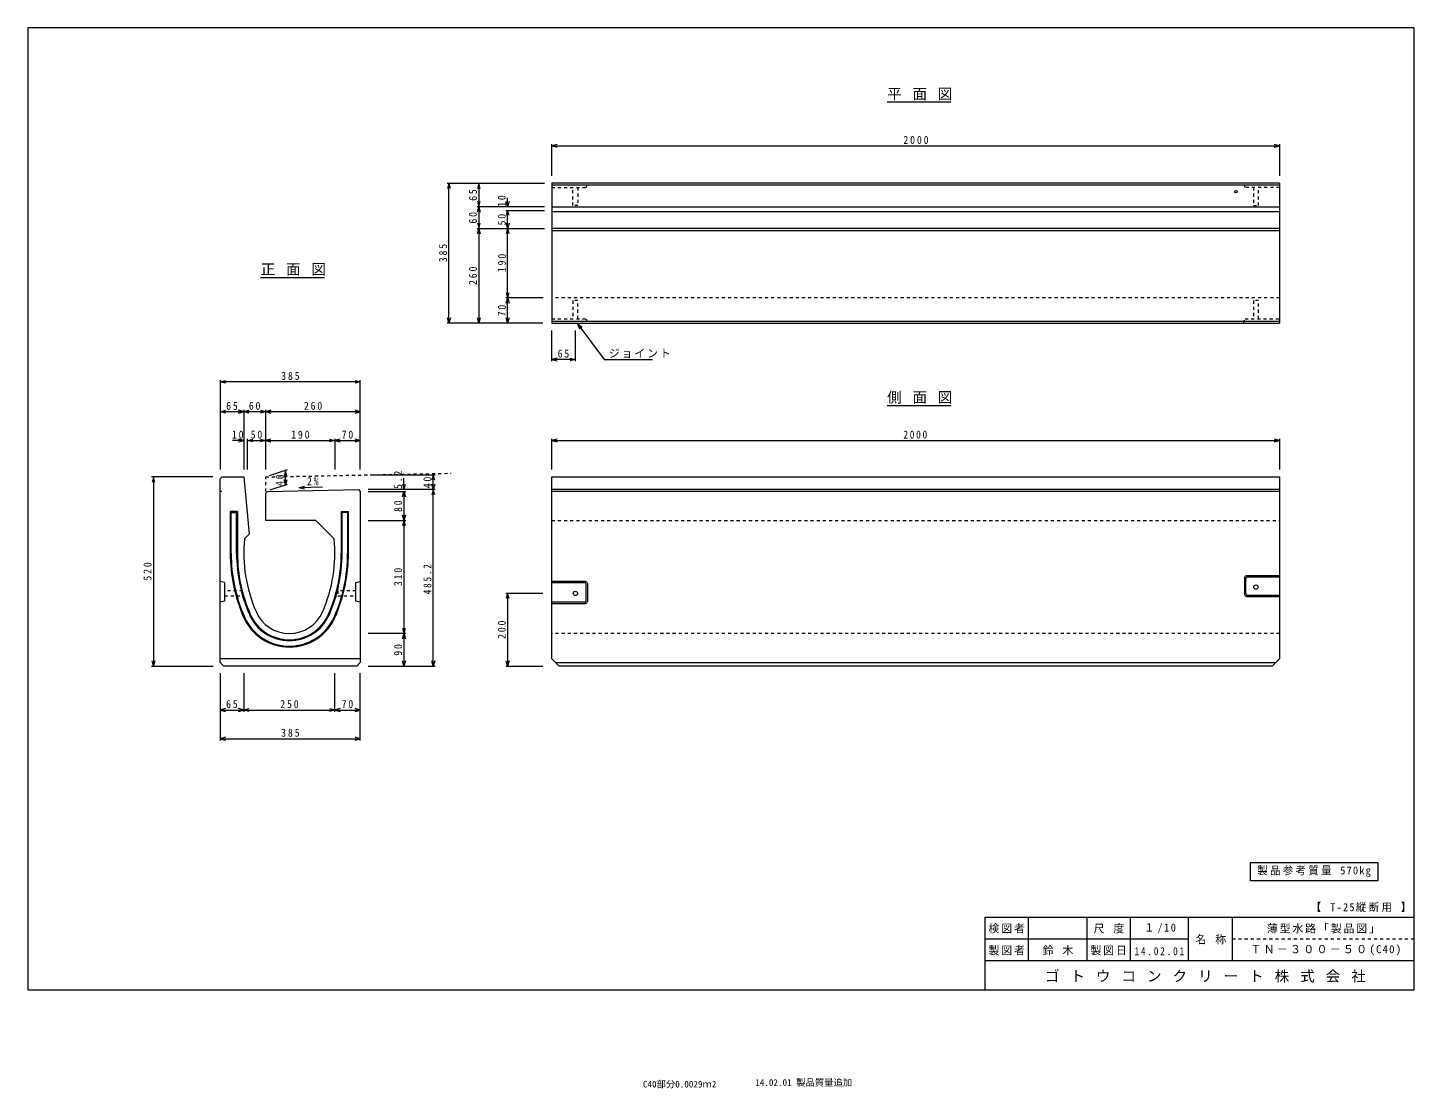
# Model space of a CAD drawing. Units: millimetres, scale not verified. Extents: x 250 to 4060, y -130 to 2784.
import ezdxf
from ezdxf.enums import TextEntityAlignment as Align

# ---------------------------------------------------------------- set-up
doc = ezdxf.new("R2010")
doc.units = ezdxf.units.MM
doc.header["$LTSCALE"] = 10
doc.linetypes.add('USER1', pattern=[1.693334, 0.846667, -0.846667])
for name, color, linetype, lineweight in [('0-0', 132, 'Continuous', 9), ('0-F', 132, 'Continuous', 9), ('0_2', 132, 'Continuous', 9)]:
    doc.layers.add(name, color=color, linetype=linetype, lineweight=lineweight)
doc.styles.add('ＭＳ ゴシック', font='')
doc.styles.get('ＭＳ ゴシック').set_extended_font_data('MS Gothic')

msp = doc.modelspace()

# ---------------------------------------------------------------- linework, layer by layer
at = {"layer": '0-0'}
for p, q in [((962.77, 1568.83), (913.55, 1552.69)), ((958.52, 1567.44), (954.63, 1552.95)), ((958.52, 1527.45), (958.52, 1567.44)), ((962.4, 1552.95), (958.52, 1567.44)), ((962.77, 1528.84), (915.47, 1513.33)), ((958.52, 1527.45), (954.63, 1541.94)), ((962.4, 1541.94), (958.52, 1527.45)), ((1369.42, 1554.72), (1191.22, 1554.72)), ((1364.42, 1554.72), (1360.53, 1540.23)), ((1364.42, 1514.72), (1360.53, 1529.21)), ((1364.42, 1514.72), (1364.42, 1554.72)), ((1368.3, 1540.23), (1364.42, 1554.72)), ((1368.3, 1529.21), (1364.42, 1514.72))]:
    msp.add_line(p, q, dxfattribs=at)
at = {"layer": '0-0', "linetype": 'USER1'}
for p, q in [((903.88, 1549.52), (1413.22, 1559.7)), ((903.88, 1509.52), (903.88, 1549.52))]:
    msp.add_line(p, q, dxfattribs=at)
at = {"layer": '0-F', "color": 7, "lineweight": 13}
for p, q in [((4060, 2783.78), (250, 2783.78)), ((250, 2783.78), (250, 140)), ((4060, 140), (4060, 2783.78)), ((2880, 340), (2880, 140)), ((2880, 340), (4060, 340)), ((250, 140), (4060, 140))]:
    msp.add_line(p, q, dxfattribs=at)
at = {"layer": '0-F'}
for p, q in [((3610, 440), (3610, 490)), ((3610, 490), (3960, 490)), ((3960, 490), (3960, 440)), ((3960, 440), (3610, 440)), ((3000, 220), (3000, 340)), ((3160, 340), (3160, 220)), ((3280, 220), (3280, 340)), ((3440, 220), (3440, 340)), ((3560, 340), (3560, 220)), ((2880, 280), (3440, 280)), ((4060, 220), (2880, 220))]:
    msp.add_line(p, q, dxfattribs=at)
at = {"layer": '0-F', "linetype": 'USER1'}
msp.add_line((3560, 280), (4060, 280), dxfattribs=at)
at = {"layer": '0_2'}
for p, q in [((2786.61, 2579.43), (2611.4, 2579.43)), ((1689.9, 2376.89), (1689.9, 2464.1)), ((1704.39, 2462.98), (1689.9, 2459.1)), ((1689.9, 2459.1), (3689.9, 2459.1)), ((1689.9, 2459.1), (1704.39, 2455.21)), ((3689.9, 2459.1), (3675.41, 2462.98)), ((3675.41, 2455.21), (3689.9, 2459.1)), ((3689.9, 2464.1), (3689.9, 2376.89)), ((1402.42, 2356.89), (1669.81, 2356.89)), ((1407.42, 2356.89), (1403.54, 2342.4)), ((1407.42, 1971.89), (1407.42, 2356.89)), ((1411.3, 2342.4), (1407.42, 2356.89)), ((1489.54, 2356.89), (1485.65, 2342.4)), ((1493.42, 2342.4), (1489.54, 2356.89)), ((1489.54, 2356.89), (1489.54, 1971.89)), ((1689.9, 2351.89), (3689.9, 2351.89)), ((3689.9, 2356.89), (3689.9, 1971.89)), ((1669.81, 2291.89), (1484.54, 2291.89)), ((1485.65, 2306.38), (1493.42, 2277.4)), ((1485.65, 2277.4), (1493.42, 2306.38)), ((1568.73, 2291.89), (1564.84, 2306.38)), ((1568.73, 2291.89), (1568.73, 2316.36)), ((1572.61, 2306.38), (1568.73, 2291.89)), ((1563.73, 2281.89), (1669.81, 2281.89)), ((1568.73, 2281.89), (1564.84, 2267.4)), ((1568.73, 1971.89), (1568.73, 2281.89)), ((1572.61, 2267.4), (1568.73, 2281.89)), ((3689.9, 2278.07), (1689.9, 2278.07)), ((1484.54, 2231.89), (1669.81, 2231.89)), ((1485.65, 2217.4), (1493.42, 2246.38)), ((1485.65, 2246.38), (1493.42, 2217.4)), ((1572.61, 2217.4), (1564.84, 2246.38)), ((1572.61, 2246.38), (1564.84, 2217.4)), ((1689.9, 2226.89), (3689.9, 2226.89)), ((890.03, 2097.62), (1065.24, 2097.62)), ((1666.1, 2041.89), (1563.73, 2041.89)), ((1564.84, 2056.38), (1572.61, 2027.4)), ((1564.84, 2027.4), (1572.61, 2056.38)), ((1407.42, 1971.89), (1403.54, 1986.38)), ((1411.3, 1986.38), (1407.42, 1971.89)), ((1489.54, 1971.89), (1485.65, 1986.38)), ((1493.42, 1986.38), (1489.54, 1971.89)), ((1568.73, 1971.89), (1564.84, 1986.38)), ((1572.61, 1986.38), (1568.73, 1971.89)), ((1665.17, 1971.89), (1402.42, 1971.89)), ((3689.9, 1976.89), (1689.9, 1976.89)), ((1689.9, 1867.14), (1689.9, 1952.09)), ((1754.9, 1867.14), (1754.9, 1952.09)), ((1773.22, 1960.07), (1761.45, 1969.37)), ((1761.45, 1969.37), (1833.93, 1872.14)), ((1767, 1955.43), (1761.45, 1969.37)), ((1704.39, 1876.03), (1689.9, 1872.14)), ((1754.9, 1872.14), (1689.9, 1872.14)), ((1689.9, 1872.14), (1704.39, 1868.26)), ((1740.41, 1876.03), (1754.9, 1872.14)), ((1754.9, 1872.14), (1740.41, 1868.26)), ((1833.93, 1872.14), (1966.58, 1872.14)), ((778.9, 1815.83), (778.9, 1569.52)), ((778.9, 1810.83), (793.39, 1814.71)), ((1163.9, 1810.83), (778.9, 1810.83)), ((793.39, 1806.95), (778.9, 1810.83)), ((1149.41, 1814.71), (1163.9, 1810.83)), ((1163.9, 1810.83), (1149.41, 1806.95)), ((1163.9, 1569.52), (1163.9, 1815.83)), ((778.9, 1728.71), (793.39, 1732.6)), ((1163.9, 1728.71), (778.9, 1728.71)), ((793.39, 1724.83), (778.9, 1728.71)), ((829.41, 1724.83), (858.39, 1732.6)), ((858.39, 1724.83), (829.41, 1732.6)), ((843.9, 1733.71), (843.9, 1569.52)), ((889.41, 1732.6), (918.39, 1724.83)), ((918.39, 1732.6), (889.41, 1724.83)), ((903.9, 1569.52), (903.9, 1733.71)), ((1163.9, 1728.71), (1149.41, 1732.6)), ((1149.41, 1724.83), (1163.9, 1728.71)), ((2611.4, 1745.77), (2786.61, 1745.77)), ((843.9, 1649.52), (812.95, 1649.52)), ((843.9, 1649.52), (829.41, 1653.41)), ((829.41, 1645.64), (843.9, 1649.52)), ((853.9, 1569.52), (853.9, 1654.52)), ((853.9, 1649.52), (868.39, 1653.41)), ((868.39, 1645.64), (853.9, 1649.52)), ((853.9, 1649.52), (1163.9, 1649.52)), ((889.41, 1653.41), (918.39, 1645.64)), ((918.39, 1653.41), (889.41, 1645.64)), ((1108.39, 1653.41), (1079.41, 1645.64)), ((1079.41, 1653.41), (1108.39, 1645.64)), ((1093.9, 1654.52), (1093.9, 1569.52)), ((1163.9, 1649.52), (1149.41, 1653.41)), ((1149.41, 1645.64), (1163.9, 1649.52)), ((1689.9, 1569.52), (1689.9, 1654.52)), ((1704.39, 1653.41), (1689.9, 1649.52)), ((1689.9, 1649.52), (3689.9, 1649.52)), ((1689.9, 1649.52), (1704.39, 1645.64)), ((3689.9, 1649.52), (3675.42, 1653.41)), ((3675.42, 1645.64), (3689.9, 1649.52)), ((3689.9, 1654.52), (3689.9, 1569.52)), ((758.9, 1549.52), (590.38, 1549.52)), ((595.38, 1549.52), (591.5, 1535.04)), ((599.27, 1535.04), (595.38, 1549.52)), ((595.38, 1549.52), (595.38, 1029.52)), ((996.32, 1519.84), (1010.73, 1524.01)), ((1280.05, 1529.21), (1283.93, 1514.72)), ((1283.93, 1514.72), (1283.93, 1546.17)), ((1283.93, 1514.72), (1287.81, 1529.21)), ((1060.32, 1521.12), (996.32, 1519.84)), ((1010.88, 1516.25), (996.32, 1519.84)), ((1369.42, 1514.72), (1185.34, 1514.72)), ((1185.34, 1509.52), (1288.93, 1509.52)), ((1280.05, 1495.04), (1283.93, 1509.52)), ((1283.93, 1509.52), (1283.93, 1029.52)), ((1283.93, 1509.52), (1287.81, 1495.04)), ((1364.42, 1514.72), (1360.53, 1500.24)), ((1364.42, 1029.52), (1364.42, 1514.72)), ((1368.3, 1500.24), (1364.42, 1514.72)), ((3689.9, 1509.72), (1689.9, 1509.72)), ((806.4, 1454.52), (808.9, 1452.02)), ((826.4, 1454.52), (806.4, 1454.52)), ((806.4, 1454.52), (806.4, 1339.42)), ((808.9, 1452.02), (823.9, 1452.02)), ((808.9, 1339.42), (808.9, 1452.02)), ((823.9, 1452.02), (826.4, 1454.52)), ((823.9, 1339.42), (823.9, 1452.02)), ((826.4, 1454.52), (826.4, 1339.42)), ((1113.9, 1452.02), (1111.4, 1454.52)), ((1111.4, 1454.52), (1111.4, 1339.42)), ((1111.4, 1454.52), (1131.4, 1454.52)), ((1128.9, 1452.02), (1113.9, 1452.02)), ((1113.9, 1339.42), (1113.9, 1452.02)), ((1131.4, 1454.52), (1128.9, 1452.02)), ((1128.9, 1452.02), (1128.9, 1339.42)), ((1131.4, 1339.42), (1131.4, 1454.52)), ((1185.34, 1429.52), (1288.93, 1429.52)), ((1287.81, 1444.01), (1280.05, 1415.04)), ((1287.81, 1415.04), (1280.05, 1444.01)), ((790.9, 1259.02), (778.9, 1262.02)), ((790.9, 1259.02), (790.9, 1208.02)), ((1151.9, 1259.02), (1163.9, 1262.02)), ((1151.9, 1208.02), (1151.9, 1259.02)), ((1782.9, 1262.02), (1689.9, 1262.02)), ((1689.9, 1259.02), (1779.9, 1259.02)), ((3593.9, 1273.02), (3593.9, 1226.02)), ((3596.9, 1229.02), (3596.9, 1270.02)), ((3689.9, 1278.02), (3598.9, 1278.02)), ((3601.9, 1275.02), (3689.9, 1275.02)), ((1665.17, 1229.52), (1563.73, 1229.52)), ((1568.73, 1229.52), (1564.84, 1215.04)), ((1568.73, 1229.52), (1568.73, 1029.52)), ((1572.61, 1215.04), (1568.73, 1229.52)), ((1784.9, 1210.02), (1784.9, 1254.02)), ((1787.9, 1257.02), (1787.9, 1207.02)), ((3598.9, 1221.02), (3689.9, 1221.02)), ((3689.9, 1224.02), (3601.9, 1224.02)), ((790.9, 1208.02), (778.9, 1205.02)), ((1163.9, 1205.02), (1151.9, 1208.02)), ((1779.9, 1205.02), (1689.9, 1205.02)), ((1689.9, 1202.02), (1782.9, 1202.02)), ((1288.93, 1119.52), (1185.34, 1119.52)), ((1280.05, 1105.04), (1287.81, 1134.01)), ((1280.05, 1134.01), (1287.81, 1105.04)), ((590.39, 1029.52), (759.95, 1029.52)), ((595.38, 1029.52), (591.5, 1044.01)), ((599.27, 1044.01), (595.38, 1029.52)), ((1163.9, 1049.52), (778.9, 1049.52)), ((1185.34, 1029.52), (1369.42, 1029.52)), ((1283.93, 1029.52), (1280.05, 1044.01)), ((1287.81, 1044.01), (1283.93, 1029.52)), ((1364.42, 1029.52), (1360.53, 1044.01)), ((1368.3, 1044.01), (1364.42, 1029.52)), ((1563.73, 1029.52), (1665.17, 1029.52)), ((1568.73, 1029.52), (1564.84, 1044.01)), ((1572.61, 1044.01), (1568.73, 1029.52)), ((1699.9, 1039.52), (3679.9, 1039.52)), ((778.9, 1010.37), (778.9, 825.28)), ((843.9, 1010.37), (843.9, 904.08)), ((1093.9, 904.08), (1093.9, 1010.37)), ((1163.9, 825.28), (1163.9, 1010.37)), ((793.39, 912.96), (778.9, 909.08)), ((778.9, 909.08), (1163.9, 909.08)), ((778.9, 909.08), (793.39, 905.2)), ((858.39, 905.2), (829.41, 912.96)), ((829.41, 905.2), (858.39, 912.96)), ((1108.39, 912.96), (1079.41, 905.2)), ((1079.41, 912.96), (1108.39, 905.2)), ((1163.9, 909.08), (1149.41, 912.96)), ((1149.41, 905.2), (1163.9, 909.08)), ((793.39, 834.16), (778.9, 830.28)), ((778.9, 830.28), (1163.9, 830.28)), ((778.9, 830.28), (793.39, 826.4)), ((1163.9, 830.28), (1149.41, 834.16)), ((1149.41, 826.4), (1163.9, 830.28))]:
    msp.add_line(p, q, dxfattribs=at)
at = {"layer": '0_2', "color": 7, "lineweight": 13}
for p, q in [((3689.9, 2356.89), (1689.9, 2356.89)), ((1689.9, 2356.89), (1689.9, 1971.89)), ((1689.9, 2291.89), (3689.9, 2291.89)), ((3689.9, 2231.89), (1689.9, 2231.89)), ((1689.9, 1971.89), (3689.9, 1971.89)), ((778.9, 1544.52), (783.9, 1549.52)), ((778.9, 1039.52), (778.9, 1544.52)), ((783.9, 1549.52), (843.9, 1549.52)), ((843.9, 1549.52), (858.57, 1392.18)), ((1689.9, 1049.52), (1689.9, 1549.52)), ((1689.9, 1549.52), (3689.9, 1549.52)), ((3689.9, 1549.52), (3689.9, 1049.52)), ((903.9, 1504.52), (908.9, 1509.62)), ((903.9, 1429.52), (903.9, 1504.52)), ((908.9, 1509.62), (1158.9, 1514.62)), ((1158.9, 1514.62), (1163.9, 1509.72)), ((1163.9, 1509.72), (1163.9, 1039.52)), ((3689.9, 1514.72), (1689.9, 1514.72)), ((1041.88, 1429.52), (903.9, 1429.52)), ((1041.88, 1429.52), (1091.88, 1379.52)), ((858.57, 1392.18), (845.91, 1379.52)), ((788.9, 1029.52), (778.9, 1039.52)), ((1153.9, 1029.52), (788.9, 1029.52)), ((1163.9, 1039.52), (1153.9, 1029.52)), ((1709.9, 1029.52), (1689.9, 1049.52)), ((3669.9, 1029.52), (1709.9, 1029.52)), ((3689.9, 1049.52), (3669.9, 1029.52))]:
    msp.add_line(p, q, dxfattribs=at)
at = {"layer": '0_2', "linetype": 'USER1'}
for p, q in [((1689.9, 2344.89), (1784.9, 2344.89)), ((1747.9, 2294.89), (1747.9, 2344.89)), ((1761.9, 2344.89), (1761.9, 2294.89)), ((1784.9, 2344.89), (1787.9, 2356.89)), ((3594.9, 2344.89), (3591.9, 2356.89)), ((3689.9, 2344.89), (3594.9, 2344.89)), ((3617.9, 2344.89), (3617.9, 2294.89)), ((3631.9, 2294.89), (3631.9, 2344.89)), ((1761.9, 2294.89), (1747.9, 2294.89)), ((3617.9, 2294.89), (3631.9, 2294.89)), ((3689.9, 2041.89), (1689.9, 2041.89)), ((1761.9, 2033.89), (1747.9, 2033.89)), ((1747.9, 2033.89), (1747.9, 1983.89)), ((1761.9, 1983.89), (1761.9, 2033.89)), ((3631.9, 2033.89), (3617.9, 2033.89)), ((3617.9, 2033.89), (3617.9, 1983.89)), ((3631.9, 1983.89), (3631.9, 2033.89)), ((1689.9, 1983.89), (1784.9, 1983.89)), ((1784.9, 1983.89), (1787.9, 1971.89)), ((3591.9, 1971.89), (3594.9, 1983.89)), ((3594.9, 1983.89), (3689.9, 1983.89)), ((783.44, 1509.48), (778.9, 1509.48)), ((1689.9, 1429.52), (3689.9, 1429.52)), ((840.9, 1236.52), (790.9, 1236.52)), ((790.9, 1222.52), (840.9, 1222.52)), ((840.9, 1222.52), (840.9, 1236.52)), ((1151.9, 1236.52), (1101.9, 1236.52)), ((1101.9, 1236.52), (1101.9, 1222.52)), ((1101.9, 1222.52), (1151.9, 1222.52)), ((3689.9, 1119.56), (1689.9, 1119.56))]:
    msp.add_line(p, q, dxfattribs=at)
at = {"layer": '0_2'}
for centre, radius in [((3569.9, 2333.39), 3.5), ((1754.9, 1229.52), 6), ((3624.9, 1247.02), 6)]:
    msp.add_circle(centre, radius, dxfattribs=at)
at = {"layer": '0_2', "color": 7, "lineweight": 13}
for centre, radius, start, end in [((1243.9, 1339.42), 400, 174.24597, 203.59746), ((693.9, 1339.42), 400, 336.40251, 5.754), ((968.9, 1219.52), 100, 203.72006, 336.27988)]:
    msp.add_arc(centre, radius, start, end, dxfattribs=at)
at = {"layer": '0_2'}
for centre, radius, start, end in [((1243.9, 1339.42), 437.5, 180, 203.59746), ((1243.9, 1339.42), 435, 180, 203.59746), ((1243.9, 1339.42), 420, 180, 203.59746), ((1243.9, 1339.42), 417.5, 180, 203.59746), ((693.9, 1339.42), 417.5, 336.40251, 359.99998), ((693.9, 1339.42), 420, 336.40251, 359.99998), ((693.9, 1339.42), 435, 336.40251, 359.99998), ((693.9, 1339.42), 437.5, 336.40251, 359.99998), ((1779.9, 1254.02), 5, 0, 90), ((1782.9, 1257.02), 5, 0, 90), ((3598.9, 1273.02), 5, 90, 180), ((3601.9, 1270.02), 5, 90, 180), ((3598.9, 1226.02), 5, 180, 270), ((3601.9, 1229.02), 5, 180, 270), ((1779.9, 1210.02), 5, 270, 0), ((1782.9, 1207.02), 5, 270, 0), ((968.9, 1219.52), 137.5, 203.72006, 336.27988), ((968.9, 1219.52), 135, 203.72006, 336.27988), ((968.9, 1219.52), 120, 203.72006, 336.27988), ((968.9, 1219.52), 117.5, 203.72006, 336.27988)]:
    msp.add_arc(centre, radius, start, end, dxfattribs=at)

# ---------------------------------------------------------------- texts
at = {"layer": '0-0', "char_height": 21.99, "attachment_point": 7, "rotation": 90, "style": 'ＭＳ ゴシック'}
for insert in [(953.52, 1524.73), (1359.42, 1518.47)]:
    msp.add_mtext('\\T1.36;\\W0.9;40', dxfattribs=dict(at, insert=insert))
at = {"layer": '0-F', "char_height": 21.99, "attachment_point": 7, "style": 'ＭＳ ゴシック'}
for s, insert in [('\\T1.23;\\W0.95;製品参考質量\\~570kg', (3628.75, 450)), ('\\T1.24;\\W0.95;【\\~T-25縦断用\\~】', (3775.95, 353.55)), ('\\T1.17;検図者', (2890, 295)), ('\\T1.21;尺\\~度', (3178.75, 295)), ('\\T1.29;\\W0.95;１/10', (3317.5, 295)), ('\\T1.17;薄型水路「製品図」', (3655, 295)), ('\\T1.21;名\\~称', (3458.75, 265)), ('\\T1.17;製図者', (2890, 235)), ('\\T1.21;鈴\\~木', (3038.75, 235)), ('\\T1.17;製図日', (3170, 235)), ('\\T1.39;\\W0.85;14.02.01', (3291.25, 235)), ('\\T1.21;ＴＮ－３００－５０(C40)', (3610, 235))]:
    msp.add_mtext(s, dxfattribs=dict(at, insert=insert))
at = {"layer": '0-F', "color": 7, "insert": (3045, 160), "char_height": 29.33, "attachment_point": 7, "style": 'ＭＳ ゴシック'}
msp.add_mtext('\\T1.17;ゴ\\~ト\\~ウ\\~コ\\~ン\\~ク\\~リ\\~ー\\~ト\\~株\\~式\\~会\\~社', dxfattribs=at)
at = {"layer": '0_2', "style": 'ＭＳ ゴシック'}
for s, p in [('C40部分0.0029ｍ2', (1940.5, -133.66)), ('14.02.01 製品質量追加', (2249.25, -129.19))]:
    msp.add_text(s, height=18.33, dxfattribs=at).set_placement(p, align=Align.BOTTOM_LEFT)
at = {"layer": '0_2', "color": 7, "char_height": 29.33, "attachment_point": 7, "style": 'ＭＳ ゴシック'}
for s, insert in [('\\T1.16;平\\~面\\~図', (2611.61, 2583.99)), ('\\T1.16;正\\~面\\~図', (890.24, 2102.17)), ('\\T1.16;側\\~面\\~図', (2611.61, 1750.32))]:
    msp.add_mtext(s, dxfattribs=dict(at, insert=insert))
at = {"layer": '0_2', "char_height": 21.99, "attachment_point": 7, "style": 'ＭＳ ゴシック'}
for s, insert in [('\\T1.38;\\W0.9;2000', (2656.15, 2464.1)), ('\\T1.36;\\W0.9;65', (1706.15, 1877.14)), ('\\T1.17;ジョイント', (1846.58, 1876.15)), ('\\T1.38;\\W0.9;385', (946.4, 1815.83)), ('\\T1.36;\\W0.9;60', (857.65, 1733.71)), ('\\T1.37;\\W0.9;260', (1008.9, 1733.71)), ('\\T1.36;\\W0.9;10', (811.28, 1654.52)), ('\\T1.36;\\W0.9;50', (862.65, 1654.52)), ('\\T1.38;\\W0.9;190', (973.9, 1654.52)), ('\\T1.36;\\W0.9;70', (1112.65, 1654.52)), ('\\T1.38;\\W0.85;2000', (2656.15, 1654.52)), ('\\T1.36;\\W0.9;2%', (1017.46, 1526.43)), ('\\T1.36;\\W0.9;65', (795.15, 914.08)), ('\\T1.38;\\W0.9;250', (943.9, 914.08)), ('\\T1.36;\\W0.9;70', (1112.65, 914.08)), ('\\T1.38;\\W0.9;385', (946.4, 835.28))]:
    msp.add_mtext(s, dxfattribs=dict(at, insert=insert))
for s, insert, rotation in [('\\T1.36;\\W0.9;65', (1484.54, 2308.14), 90), ('\\T1.36;\\W0.9;10', (1563.73, 2291.76), 90), ('\\T1.36;\\W0.9;60', (1484.54, 2245.64), 90), ('\\T1.36;\\W0.9;50', (1563.73, 2240.64), 90), ('\\T1.38;\\W0.9;385', (1402.42, 2139.39), 90), ('\\T1.38;\\W0.9;190', (1563.73, 2111.89), 89.026), ('\\T1.38;\\W0.9;260', (1484.54, 2076.89), 90), ('\\T1.36;\\W0.9;70', (1563.73, 1990.64), 89.026), ('\\T1.36;\\W0.9;65', (795.15, 1733.71), 359.026), ('\\T1.37;\\W0.9;5.2', (1278.93, 1516.34), 90), ('\\T1.36;\\W0.9;80', (1278.93, 1453.27), 90), ('\\T1.38;\\W0.9;520', (590.39, 1264.52), 90), ('\\T1.37;\\W0.9;310', (1278.93, 1249.52), 90), ('\\T1.38;\\W0.85;485.2', (1359.42, 1227.02), 90), ('\\T1.37;\\W0.9;200', (1563.73, 1104.52), 90), ('\\T1.36;\\W0.9;90', (1278.93, 1058.27), 90)]:
    msp.add_mtext(s, dxfattribs=dict(at, insert=insert, rotation=rotation))

doc.saveas('drawing.dxf')
